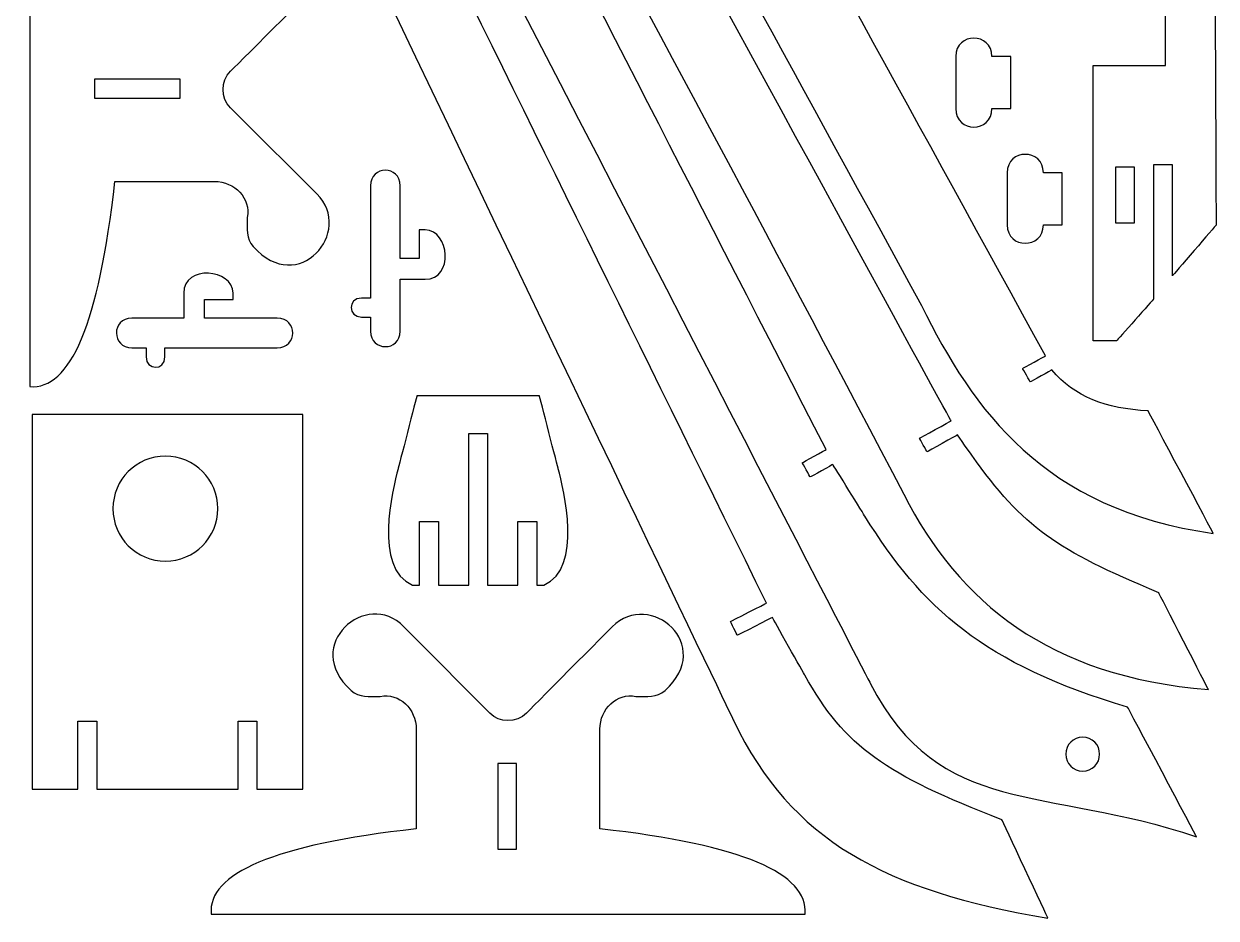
# Model space of a CAD drawing. Header units: centimetres. Extents: x -55.8 to 26.1, y 6.1 to 52.2.
# Drawn here: x -53.86 to -34.89, y 21.48 to 35.7 of the extents above; entities that cross this region are included whole.
import ezdxf

# ---------------------------------------------------------------- set-up
doc = ezdxf.new("R2010")
doc.units = ezdxf.units.CM
doc.header["$MEASUREMENT"] = 0
doc.layers.add('Camada 1', color=7, linetype='Continuous')

msp = doc.modelspace()

# ---------------------------------------------------------------- linework, layer by layer
at = {"layer": 'Camada 1', "color": 240, "lineweight": 25}
for points, knots in [([(-49.51553, 51.85474), (-49.51553, 51.85474), (-49.90392, 51.63954), (-49.90392, 51.63954), (-49.90392, 51.63954), (-49.90392, 51.63954), (-49.78452, 51.42407), (-49.78452, 51.42407), (-49.78452, 51.42407), (-49.78452, 51.42407), (-49.40977, 51.63171), (-49.40977, 51.63171), (-49.40977, 51.63171), (-45.41683, 44.58608), (-41.49088, 37.51394), (-37.60721, 30.42279), (-37.60721, 30.42279), (-37.60721, 30.42279), (-37.96863, 30.22257), (-37.96863, 30.22257), (-37.96863, 30.22257), (-37.96863, 30.22257), (-37.84923, 30.00709), (-37.84923, 30.00709), (-37.84923, 30.00709), (-37.84923, 30.00709), (-37.50423, 30.19818), (-37.50423, 30.19818), (-37.50423, 30.19818), (-37.13975, 29.76807), (-36.64724, 29.58469), (-35.97205, 29.54591), (-35.97205, 29.54591), (-35.97205, 29.54591), (-34.93556, 27.59988), (-34.93556, 27.59988), (-34.93556, 27.59988), (-37.6396, 27.97921), (-38.75602, 29.56108), (-39.57758, 31.22194), (-39.57758, 31.22194), (-43.20898, 37.87087), (-46.85157, 44.4421), (-50.45709, 51.10253), (-50.45709, 51.10253), (-50.58906, 51.34636), (-50.53814, 51.61748), (-50.29896, 51.78871), (-50.29896, 51.78871), (-50.29896, 51.78871), (-49.69042, 52.12722), (-49.69042, 52.12722), (-49.69042, 52.12722), (-49.69042, 52.12722), (-49.51553, 51.85474), (-49.51553, 51.85474)], [0, 0, 0, 0, 0.06666667, 0.06666667, 0.06666667, 0.06666668, 0.13333333, 0.13333333, 0.13333333, 0.13333334, 0.2, 0.2, 0.2, 0.20000001, 0.26666667, 0.26666667, 0.26666667, 0.26666668, 0.33333333, 0.33333333, 0.33333333, 0.33333334, 0.4, 0.4, 0.4, 0.40000001, 0.46666667, 0.46666667, 0.46666667, 0.46666668, 0.53333333, 0.53333333, 0.53333333, 0.53333334, 0.6, 0.6, 0.6, 0.60000001, 0.66666667, 0.66666667, 0.66666667, 0.66666668, 0.73333333, 0.73333333, 0.73333333, 0.73333334, 0.8, 0.8, 0.8, 0.80000001, 0.86666667, 0.86666667, 0.86666667, 0.86666668, 1, 1, 1, 1]), ([(-36.63528, 52.04119), (-36.63528, 52.04119), (-36.63528, 50.75909), (-36.63528, 50.75909), (-36.63528, 50.75909), (-36.63528, 50.75909), (-36.91121, 50.75909), (-36.91121, 50.75909), (-36.91121, 50.75909), (-36.91121, 50.75909), (-36.91121, 49.96633), (-36.91121, 49.96633), (-36.91121, 49.96633), (-36.91121, 49.96633), (-36.56632, 49.96633), (-36.56632, 49.96633), (-36.56632, 49.96633), (-36.56632, 49.96633), (-36.56632, 50.49251), (-36.56632, 50.49251), (-36.56632, 50.49251), (-36.56632, 50.49251), (-36.26592, 50.49251), (-36.26592, 50.49251), (-36.26592, 50.49251), (-36.26592, 50.49251), (-36.26592, 49.5947), (-36.26592, 49.5947), (-36.26592, 49.5947), (-36.26592, 49.5947), (-35.69468, 49.33609), (-35.69468, 49.33609), (-35.69468, 49.33609), (-35.69468, 49.33609), (-35.69468, 35.04298), (-35.69468, 35.04298), (-35.69468, 35.04298), (-35.69468, 35.04298), (-36.84904, 35.04298), (-36.84904, 35.04298), (-36.84904, 35.04298), (-36.84904, 35.04298), (-36.84904, 30.66378), (-36.84904, 30.66378), (-36.84904, 30.66378), (-36.84904, 30.66378), (-36.47353, 30.66378), (-36.47353, 30.66378), (-36.47353, 30.66378), (-36.47353, 30.66378), (-35.88555, 31.32566), (-35.88555, 31.32566), (-35.88555, 31.32566), (-35.88555, 31.32566), (-35.88555, 33.45882), (-35.88555, 33.45882), (-35.88555, 33.45882), (-35.88555, 33.45882), (-35.58517, 33.45882), (-35.58517, 33.45882), (-35.58517, 33.45882), (-35.58517, 33.45882), (-35.58517, 31.69581), (-35.58517, 31.69581), (-35.58517, 31.69581), (-35.58517, 31.69581), (-34.89157, 32.50147), (-34.89157, 32.50147), (-34.89157, 32.50147), (-34.89157, 32.50147), (-34.96103, 49.37356), (-34.96103, 49.37356), (-34.96103, 49.37356), (-34.8904, 50.95171), (-35.99075, 51.31098), (-36.63528, 52.04119)], [0, 0, 0, 0, 0.05, 0.05, 0.05, 0.05000001, 0.1, 0.1, 0.1, 0.10000001, 0.15, 0.15, 0.15, 0.15000001, 0.2, 0.2, 0.2, 0.20000001, 0.25, 0.25, 0.25, 0.25000001, 0.3, 0.3, 0.3, 0.30000001, 0.35, 0.35, 0.35, 0.35000001, 0.4, 0.4, 0.4, 0.40000001, 0.45, 0.45, 0.45, 0.45000001, 0.5, 0.5, 0.5, 0.50000001, 0.55, 0.55, 0.55, 0.55000001, 0.6, 0.6, 0.6, 0.60000001, 0.65, 0.65, 0.65, 0.65000001, 0.7, 0.7, 0.7, 0.70000001, 0.75, 0.75, 0.75, 0.75000001, 0.8, 0.8, 0.8, 0.80000001, 0.85, 0.85, 0.85, 0.85000001, 0.9, 0.9, 0.9, 0.90000001, 1, 1, 1, 1]), ([(-50.87836, 50.94065), (-50.87836, 50.94065), (-51.26675, 50.72545), (-51.26675, 50.72545), (-51.26675, 50.72545), (-51.26675, 50.72545), (-51.14735, 50.50997), (-51.14735, 50.50997), (-51.14735, 50.50997), (-51.14735, 50.50997), (-50.77259, 50.71762), (-50.77259, 50.71762), (-50.77259, 50.71762), (-50.77259, 50.71762), (-39.1082, 29.38923), (-39.1082, 29.38923), (-39.1082, 29.38923), (-39.1082, 29.38923), (-39.60926, 29.11157), (-39.60926, 29.11157), (-39.60926, 29.11157), (-39.60926, 29.11157), (-39.48988, 28.8961), (-39.48988, 28.8961), (-39.48988, 28.8961), (-39.48988, 28.8961), (-39.00522, 29.16461), (-39.00522, 29.16461), (-39.00522, 29.16461), (-39.00522, 29.16461), (-38.77855, 28.8443), (-38.77855, 28.8443), (-38.77855, 28.8443), (-37.95467, 27.68004), (-37.43236, 27.34124), (-35.80341, 26.65349), (-35.80341, 26.65349), (-35.80341, 26.65349), (-35.01433, 25.11684), (-35.01433, 25.11684), (-35.01433, 25.11684), (-37.5537, 25.3223), (-38.98195, 26.50132), (-39.85917, 28.22098), (-39.85917, 28.22098), (-43.75323, 35.63494), (-47.76924, 43.00001), (-51.83609, 50.34487), (-51.83609, 50.34487), (-51.97042, 50.58749), (-51.93116, 50.78108), (-51.69197, 50.9523), (-51.69197, 50.9523), (-51.69197, 50.9523), (-51.08346, 51.29082), (-51.08346, 51.29082), (-51.08346, 51.29082), (-51.08346, 51.29082), (-50.87836, 50.94065), (-50.87836, 50.94065)], [0, 0, 0, 0, 0.0625, 0.0625, 0.0625, 0.06250001, 0.125, 0.125, 0.125, 0.12500001, 0.1875, 0.1875, 0.1875, 0.18750001, 0.25, 0.25, 0.25, 0.25000001, 0.3125, 0.3125, 0.3125, 0.31250001, 0.375, 0.375, 0.375, 0.37500001, 0.4375, 0.4375, 0.4375, 0.43750001, 0.5, 0.5, 0.5, 0.50000001, 0.5625, 0.5625, 0.5625, 0.56250001, 0.625, 0.625, 0.625, 0.62500001, 0.6875, 0.6875, 0.6875, 0.68750001, 0.75, 0.75, 0.75, 0.75000001, 0.8125, 0.8125, 0.8125, 0.81250001, 0.875, 0.875, 0.875, 0.87500001, 1, 1, 1, 1]), ([(-52.41474, 50.72979), (-52.41474, 50.72979), (-52.82115, 50.506), (-52.82115, 50.506), (-52.82115, 50.506), (-52.82115, 50.506), (-52.69595, 50.27858), (-52.69595, 50.27858), (-52.69595, 50.27858), (-52.69595, 50.27858), (-52.3039, 50.49443), (-52.3039, 50.49443), (-52.3039, 50.49443), (-48.2636, 42.98118), (-45.01311, 36.52383), (-41.09586, 28.93262), (-41.09586, 28.93262), (-41.09586, 28.93262), (-41.4745, 28.7241), (-41.4745, 28.7241), (-41.4745, 28.7241), (-41.4745, 28.7241), (-41.3493, 28.4967), (-41.3493, 28.4967), (-41.3493, 28.4967), (-41.3493, 28.4967), (-40.98796, 28.69562), (-40.98796, 28.69562), (-40.98796, 28.69562), (-40.98796, 28.69562), (-40.4772, 27.87147), (-40.4772, 27.87147), (-40.4772, 27.87147), (-39.57885, 26.42189), (-38.58817, 25.51301), (-36.29889, 24.83704), (-36.29889, 24.83704), (-36.29889, 24.83704), (-35.20181, 22.77298), (-35.20181, 22.77298), (-35.20181, 22.77298), (-37.62691, 23.59846), (-39.27853, 23.05896), (-40.39343, 25.21483), (-40.39343, 25.21483), (-40.39343, 25.21483), (-53.24753, 50.07003), (-53.24753, 50.07003), (-53.24753, 50.07003), (-53.38178, 50.32965), (-53.38972, 50.54621), (-53.13714, 50.72598), (-53.13714, 50.72598), (-53.13714, 50.72598), (-52.61569, 51.08502), (-52.61569, 51.08502), (-52.61569, 51.08502), (-52.61569, 51.08502), (-52.41474, 50.72979), (-52.41474, 50.72979)], [0, 0, 0, 0, 0.0625, 0.0625, 0.0625, 0.06250001, 0.125, 0.125, 0.125, 0.12500001, 0.1875, 0.1875, 0.1875, 0.18750001, 0.25, 0.25, 0.25, 0.25000001, 0.3125, 0.3125, 0.3125, 0.31250001, 0.375, 0.375, 0.375, 0.37500001, 0.4375, 0.4375, 0.4375, 0.43750001, 0.5, 0.5, 0.5, 0.50000001, 0.5625, 0.5625, 0.5625, 0.56250001, 0.625, 0.625, 0.625, 0.62500001, 0.6875, 0.6875, 0.6875, 0.68750001, 0.75, 0.75, 0.75, 0.75000001, 0.8125, 0.8125, 0.8125, 0.81250001, 0.875, 0.875, 0.875, 0.87500001, 1, 1, 1, 1]), ([(-52.84561, 48.54144), (-52.84561, 48.54144), (-53.2418, 48.34095), (-53.2418, 48.34095), (-53.2418, 48.34095), (-53.2418, 48.34095), (-53.13056, 48.12115), (-53.13056, 48.12115), (-53.13056, 48.12115), (-53.13056, 48.12115), (-52.74829, 48.3146), (-52.74829, 48.3146), (-52.74829, 48.3146), (-49.21991, 41.02933), (-45.62354, 33.76154), (-42.04518, 26.48925), (-42.04518, 26.48925), (-42.04518, 26.48925), (-42.61896, 26.19885), (-42.61896, 26.19885), (-42.61896, 26.19885), (-42.61896, 26.19885), (-42.50773, 25.97905), (-42.50773, 25.97905), (-42.50773, 25.97905), (-42.50773, 25.97905), (-41.95067, 26.26093), (-41.95067, 26.26093), (-41.95067, 26.26093), (-41.95067, 26.26093), (-41.43514, 25.34349), (-41.43514, 25.34349), (-41.43514, 25.34349), (-40.79379, 24.20214), (-40.14789, 23.75639), (-38.29809, 23.04573), (-38.29809, 23.04573), (-38.29809, 23.04573), (-37.56712, 21.48056), (-37.56712, 21.48056), (-37.56712, 21.48056), (-40.15718, 21.91612), (-41.64904, 22.70772), (-42.56548, 24.61886), (-42.56548, 24.61886), (-42.56548, 24.61886), (-53.73982, 47.92157), (-53.73982, 47.92157), (-53.73982, 47.92157), (-53.85975, 48.17167), (-53.81847, 48.36104), (-53.57304, 48.52318), (-53.57304, 48.52318), (-53.57304, 48.52318), (-53.01361, 48.87331), (-53.01361, 48.87331), (-53.01361, 48.87331), (-53.01361, 48.87331), (-52.84561, 48.54144), (-52.84561, 48.54144)], [0, 0, 0, 0, 0.0625, 0.0625, 0.0625, 0.06250001, 0.125, 0.125, 0.125, 0.12500001, 0.1875, 0.1875, 0.1875, 0.18750001, 0.25, 0.25, 0.25, 0.25000001, 0.3125, 0.3125, 0.3125, 0.31250001, 0.375, 0.375, 0.375, 0.37500001, 0.4375, 0.4375, 0.4375, 0.43750001, 0.5, 0.5, 0.5, 0.50000001, 0.5625, 0.5625, 0.5625, 0.56250001, 0.625, 0.625, 0.625, 0.62500001, 0.6875, 0.6875, 0.6875, 0.68750001, 0.75, 0.75, 0.75, 0.75000001, 0.8125, 0.8125, 0.8125, 0.81250001, 0.875, 0.875, 0.875, 0.87500001, 1, 1, 1, 1]), ([(-50.57253, 34.94867), (-50.72755, 34.7946), (-50.7317, 34.5241), (-50.57253, 34.36591), (-50.57253, 34.36591), (-50.57253, 34.36591), (-49.19797, 32.99965), (-49.19797, 32.99965), (-49.19797, 32.99965), (-48.59504, 32.40038), (-49.49528, 31.35658), (-50.21003, 32.16032), (-50.21003, 32.16032), (-50.32946, 32.29463), (-50.30501, 32.44229), (-50.30501, 32.62214), (-50.30501, 32.62214), (-50.24592, 32.92706), (-50.50432, 33.19617), (-50.82729, 33.19617), (-50.82729, 33.19617), (-50.82729, 33.19617), (-52.41132, 33.19617), (-52.41132, 33.19617), (-52.41132, 33.19617), (-52.66395, 30.92541), (-53.12266, 29.87895), (-53.76659, 29.93313), (-53.76659, 29.93313), (-53.76659, 29.93313), (-53.76659, 39.38144), (-53.76659, 39.38144), (-53.76659, 39.38144), (-53.12266, 39.43562), (-52.66395, 38.38917), (-52.41132, 36.11839), (-52.41132, 36.11839), (-52.41132, 36.11839), (-50.82729, 36.11839), (-50.82729, 36.11839), (-50.82729, 36.11839), (-50.50432, 36.11839), (-50.24592, 36.38751), (-50.30501, 36.69244), (-50.30501, 36.69244), (-50.30501, 36.87228), (-50.32947, 37.01992), (-50.21003, 37.15425), (-50.21003, 37.15425), (-49.49526, 37.95803), (-48.58316, 36.90205), (-49.19797, 36.31492), (-49.19797, 36.31492), (-49.19797, 36.31492), (-50.57253, 34.94867), (-50.57253, 34.94867)], [0, 0, 0, 0, 0.06666667, 0.06666667, 0.06666667, 0.06666668, 0.13333333, 0.13333333, 0.13333333, 0.13333334, 0.2, 0.2, 0.2, 0.20000001, 0.26666667, 0.26666667, 0.26666667, 0.26666668, 0.33333333, 0.33333333, 0.33333333, 0.33333334, 0.4, 0.4, 0.4, 0.40000001, 0.46666667, 0.46666667, 0.46666667, 0.46666668, 0.53333333, 0.53333333, 0.53333333, 0.53333334, 0.6, 0.6, 0.6, 0.60000001, 0.66666667, 0.66666667, 0.66666667, 0.66666668, 0.73333333, 0.73333333, 0.73333333, 0.73333334, 0.8, 0.8, 0.8, 0.80000001, 0.86666667, 0.86666667, 0.86666667, 0.86666668, 1, 1, 1, 1]), ([(-38.45741, 35.18302), (-38.45741, 35.18302), (-38.15711, 35.18293), (-38.15711, 35.18293), (-38.15711, 35.18293), (-38.15711, 35.18293), (-38.15711, 34.35531), (-38.15711, 34.35531), (-38.15711, 34.35531), (-38.15711, 34.35531), (-38.45741, 34.3554), (-38.45741, 34.3554), (-38.45741, 34.3554), (-38.45733, 33.96448), (-39.0335, 33.96466), (-39.03357, 34.35547), (-39.03357, 34.35547), (-39.03357, 34.35547), (-39.03357, 35.18309), (-39.03357, 35.18309), (-39.03357, 35.18309), (-39.0335, 35.5739), (-38.45733, 35.57407), (-38.45741, 35.18302)], [0, 0, 0, 0, 0.14285714, 0.14285714, 0.14285714, 0.14285715, 0.28571429, 0.28571429, 0.28571429, 0.2857143, 0.42857143, 0.42857143, 0.42857143, 0.42857144, 0.57142857, 0.57142857, 0.57142857, 0.57142858, 0.71428571, 0.71428571, 0.71428571, 0.71428572, 1, 1, 1, 1]), ([(-52.7342, 34.82147), (-52.7342, 34.82147), (-51.37024, 34.82147), (-51.37024, 34.82147), (-51.37024, 34.82147), (-51.37024, 34.82147), (-51.37024, 34.52108), (-51.37024, 34.52108), (-51.37024, 34.52108), (-51.37024, 34.52108), (-52.7342, 34.52108), (-52.7342, 34.52108), (-52.7342, 34.52108), (-52.7342, 34.52108), (-52.7342, 34.82147), (-52.7342, 34.82147)], [0, 0, 0, 0, 0.2, 0.2, 0.2, 0.20000001, 0.4, 0.4, 0.4, 0.40000001, 0.6, 0.6, 0.6, 0.60000001, 1, 1, 1, 1]), ([(-37.63911, 33.33396), (-37.63911, 33.33396), (-37.33882, 33.33389), (-37.33882, 33.33389), (-37.33882, 33.33389), (-37.33882, 33.33389), (-37.33882, 32.50628), (-37.33882, 32.50628), (-37.33882, 32.50628), (-37.33882, 32.50628), (-37.63911, 32.50635), (-37.63911, 32.50635), (-37.63911, 32.50635), (-37.63903, 32.11543), (-38.21518, 32.11562), (-38.21525, 32.50643), (-38.21525, 32.50643), (-38.21525, 32.50643), (-38.21525, 33.33404), (-38.21525, 33.33404), (-38.21525, 33.33404), (-38.21518, 33.72486), (-37.63903, 33.72504), (-37.63911, 33.33396)], [0, 0, 0, 0, 0.14285714, 0.14285714, 0.14285714, 0.14285715, 0.28571429, 0.28571429, 0.28571429, 0.2857143, 0.42857143, 0.42857143, 0.42857143, 0.42857144, 0.57142857, 0.57142857, 0.57142857, 0.57142858, 0.71428571, 0.71428571, 0.71428571, 0.71428572, 1, 1, 1, 1]), ([(-47.87228, 33.12725), (-47.87228, 33.12725), (-47.87228, 31.97029), (-47.87228, 31.97029), (-47.87228, 31.97029), (-47.87228, 31.97029), (-47.57191, 31.97029), (-47.57191, 31.97029), (-47.57191, 31.97029), (-47.57191, 31.97029), (-47.57191, 32.42428), (-47.57191, 32.42428), (-47.57191, 32.42428), (-47.57191, 32.42428), (-47.47335, 32.42428), (-47.47335, 32.42428), (-47.47335, 32.42428), (-47.08416, 32.42428), (-47.01584, 31.64016), (-47.47335, 31.64016), (-47.47335, 31.64016), (-47.47335, 31.64016), (-47.87228, 31.64016), (-47.87228, 31.64016), (-47.87228, 31.64016), (-47.87228, 31.64016), (-47.87228, 30.81663), (-47.87228, 30.81663), (-47.87228, 30.81663), (-47.87228, 30.4828), (-48.34297, 30.49069), (-48.34297, 30.81663), (-48.34297, 30.81663), (-48.34297, 30.81663), (-48.34297, 31.04065), (-48.34297, 31.04065), (-48.34297, 31.04065), (-48.34297, 31.04065), (-48.48734, 31.04065), (-48.48734, 31.04065), (-48.48734, 31.04065), (-48.7047, 31.04065), (-48.71218, 31.34104), (-48.48734, 31.34104), (-48.48734, 31.34104), (-48.48734, 31.34104), (-48.34297, 31.34104), (-48.34297, 31.34104), (-48.34297, 31.34104), (-48.34297, 31.34104), (-48.34297, 33.12725), (-48.34297, 33.12725), (-48.34297, 33.12725), (-48.34297, 33.45318), (-47.87228, 33.4611), (-47.87228, 33.12725)], [0, 0, 0, 0, 0.06666667, 0.06666667, 0.06666667, 0.06666668, 0.13333333, 0.13333333, 0.13333333, 0.13333334, 0.2, 0.2, 0.2, 0.20000001, 0.26666667, 0.26666667, 0.26666667, 0.26666668, 0.33333333, 0.33333333, 0.33333333, 0.33333334, 0.4, 0.4, 0.4, 0.40000001, 0.46666667, 0.46666667, 0.46666667, 0.46666668, 0.53333333, 0.53333333, 0.53333333, 0.53333334, 0.6, 0.6, 0.6, 0.60000001, 0.66666667, 0.66666667, 0.66666667, 0.66666668, 0.73333333, 0.73333333, 0.73333333, 0.73333334, 0.8, 0.8, 0.8, 0.80000001, 0.86666667, 0.86666667, 0.86666667, 0.86666668, 1, 1, 1, 1]), ([(-36.48974, 32.53663), (-36.48974, 32.53663), (-36.48974, 33.42231), (-36.48974, 33.42231), (-36.48974, 33.42231), (-36.48974, 33.42231), (-36.18935, 33.42231), (-36.18935, 33.42231), (-36.18935, 33.42231), (-36.18935, 33.42231), (-36.18935, 32.53663), (-36.18935, 32.53663), (-36.18935, 32.53663), (-36.18935, 32.53663), (-36.48974, 32.53663), (-36.48974, 32.53663)], [0, 0, 0, 0, 0.2, 0.2, 0.2, 0.20000001, 0.4, 0.4, 0.4, 0.40000001, 0.6, 0.6, 0.6, 0.60000001, 1, 1, 1, 1]), ([(-51.9156, 30.55057), (-51.9156, 30.55057), (-52.13962, 30.55057), (-52.13962, 30.55057), (-52.13962, 30.55057), (-52.46557, 30.55057), (-52.47345, 31.02125), (-52.13962, 31.02125), (-52.13962, 31.02125), (-52.13962, 31.02125), (-51.31609, 31.02125), (-51.31609, 31.02125), (-51.31609, 31.02125), (-51.31609, 31.02125), (-51.31609, 31.42019), (-51.31609, 31.42019), (-51.31609, 31.42019), (-51.31609, 31.8777), (-50.53197, 31.80938), (-50.53197, 31.42019), (-50.53197, 31.42019), (-50.53197, 31.42019), (-50.53197, 31.32164), (-50.53197, 31.32164), (-50.53197, 31.32164), (-50.53197, 31.32164), (-50.98597, 31.32164), (-50.98597, 31.32164), (-50.98597, 31.32164), (-50.98597, 31.32164), (-50.98597, 31.02125), (-50.98597, 31.02125), (-50.98597, 31.02125), (-50.98597, 31.02125), (-49.82901, 31.02125), (-49.82901, 31.02125), (-49.82901, 31.02125), (-49.49516, 31.02125), (-49.50307, 30.55057), (-49.82901, 30.55057), (-49.82901, 30.55057), (-49.82901, 30.55057), (-51.6152, 30.55057), (-51.6152, 30.55057), (-51.6152, 30.55057), (-51.6152, 30.55057), (-51.6152, 30.4062), (-51.6152, 30.4062), (-51.6152, 30.4062), (-51.6152, 30.18136), (-51.9156, 30.18884), (-51.9156, 30.4062), (-51.9156, 30.4062), (-51.9156, 30.4062), (-51.9156, 30.55057), (-51.9156, 30.55057)], [0, 0, 0, 0, 0.06666667, 0.06666667, 0.06666667, 0.06666668, 0.13333333, 0.13333333, 0.13333333, 0.13333334, 0.2, 0.2, 0.2, 0.20000001, 0.26666667, 0.26666667, 0.26666667, 0.26666668, 0.33333333, 0.33333333, 0.33333333, 0.33333334, 0.4, 0.4, 0.4, 0.40000001, 0.46666667, 0.46666667, 0.46666667, 0.46666668, 0.53333333, 0.53333333, 0.53333333, 0.53333334, 0.6, 0.6, 0.6, 0.60000001, 0.66666667, 0.66666667, 0.66666667, 0.66666668, 0.73333333, 0.73333333, 0.73333333, 0.73333334, 0.8, 0.8, 0.8, 0.80000001, 0.86666667, 0.86666667, 0.86666667, 0.86666668, 1, 1, 1, 1]), ([(-46.78169, 26.77861), (-46.78169, 26.77861), (-47.26298, 26.77861), (-47.26298, 26.77861), (-47.26298, 26.77861), (-47.26298, 26.77861), (-47.26298, 27.78907), (-47.26298, 27.78907), (-47.26298, 27.78907), (-47.26298, 27.78907), (-47.56337, 27.78907), (-47.56337, 27.78907), (-47.56337, 27.78907), (-47.56337, 27.78907), (-47.56337, 26.77861), (-47.56337, 26.77861), (-47.56337, 26.77861), (-47.56337, 26.77861), (-47.67422, 26.77861), (-47.67422, 26.77861), (-47.67422, 26.77861), (-48.3102, 27.04381), (-47.989, 28.30571), (-47.90633, 28.6251), (-47.90633, 28.6251), (-47.90633, 28.6251), (-47.60565, 29.78701), (-47.60565, 29.78701), (-47.60565, 29.78701), (-47.60565, 29.78701), (-45.65744, 29.78701), (-45.65744, 29.78701), (-45.65744, 29.78701), (-45.65744, 29.78701), (-45.35676, 28.6251), (-45.35676, 28.6251), (-45.35676, 28.6251), (-45.2741, 28.30571), (-44.95289, 27.04381), (-45.58886, 26.77861), (-45.58886, 26.77861), (-45.58886, 26.77861), (-45.69972, 26.77861), (-45.69972, 26.77861), (-45.69972, 26.77861), (-45.69972, 26.77861), (-45.69972, 27.78907), (-45.69972, 27.78907), (-45.69972, 27.78907), (-45.69972, 27.78907), (-46.00011, 27.78907), (-46.00011, 27.78907), (-46.00011, 27.78907), (-46.00011, 27.78907), (-46.00011, 26.77861), (-46.00011, 26.77861), (-46.00011, 26.77861), (-46.00011, 26.77861), (-46.48139, 26.77861), (-46.48139, 26.77861), (-46.48139, 26.77861), (-46.48139, 26.77861), (-46.48139, 29.18606), (-46.48139, 29.18606), (-46.48139, 29.18606), (-46.48139, 29.18606), (-46.78169, 29.18606), (-46.78169, 29.18606), (-46.78169, 29.18606), (-46.78169, 29.18606), (-46.78169, 26.77861), (-46.78169, 26.77861)], [0, 0, 0, 0, 0.05263158, 0.05263158, 0.05263158, 0.05263159, 0.10526316, 0.10526316, 0.10526316, 0.10526317, 0.15789474, 0.15789474, 0.15789474, 0.15789475, 0.21052632, 0.21052632, 0.21052632, 0.21052633, 0.26315789, 0.26315789, 0.26315789, 0.2631579, 0.31578947, 0.31578947, 0.31578947, 0.31578948, 0.36842105, 0.36842105, 0.36842105, 0.36842106, 0.42105263, 0.42105263, 0.42105263, 0.42105264, 0.47368421, 0.47368421, 0.47368421, 0.47368422, 0.52631579, 0.52631579, 0.52631579, 0.5263158, 0.57894737, 0.57894737, 0.57894737, 0.57894738, 0.63157895, 0.63157895, 0.63157895, 0.63157896, 0.68421053, 0.68421053, 0.68421053, 0.68421054, 0.73684211, 0.73684211, 0.73684211, 0.73684212, 0.78947368, 0.78947368, 0.78947368, 0.78947369, 0.84210526, 0.84210526, 0.84210526, 0.84210527, 0.89473684, 0.89473684, 0.89473684, 0.89473685, 1, 1, 1, 1]), ([(-52.69985, 23.52999), (-52.69985, 23.52999), (-52.69985, 24.61523), (-52.69985, 24.61523), (-52.69985, 24.61523), (-52.69985, 24.61523), (-53.00023, 24.61523), (-53.00023, 24.61523), (-53.00023, 24.61523), (-53.00023, 24.61523), (-53.00023, 23.52999), (-53.00023, 23.52999), (-53.00023, 23.52999), (-53.00023, 23.52999), (-53.72971, 23.52999), (-53.72971, 23.52999), (-53.72971, 23.52999), (-53.72971, 23.52999), (-53.72971, 29.492), (-53.72971, 29.492), (-53.72971, 29.492), (-53.72971, 29.492), (-49.42205, 29.492), (-49.42205, 29.492), (-49.42205, 29.492), (-49.42205, 29.492), (-49.42205, 23.52999), (-49.42205, 23.52999), (-49.42205, 23.52999), (-49.42205, 23.52999), (-50.15152, 23.52999), (-50.15152, 23.52999), (-50.15152, 23.52999), (-50.15152, 23.52999), (-50.15152, 24.61523), (-50.15152, 24.61523), (-50.15152, 24.61523), (-50.15152, 24.61523), (-50.4519, 24.61523), (-50.4519, 24.61523), (-50.4519, 24.61523), (-50.4519, 24.61523), (-50.4519, 23.52999), (-50.4519, 23.52999), (-50.4519, 23.52999), (-50.4519, 23.52999), (-52.69985, 23.52999), (-52.69985, 23.52999)], [0, 0, 0, 0, 0.07692308, 0.07692308, 0.07692308, 0.07692309, 0.15384615, 0.15384615, 0.15384615, 0.15384616, 0.23076923, 0.23076923, 0.23076923, 0.23076924, 0.30769231, 0.30769231, 0.30769231, 0.30769232, 0.38461538, 0.38461538, 0.38461538, 0.38461539, 0.46153846, 0.46153846, 0.46153846, 0.46153847, 0.53846154, 0.53846154, 0.53846154, 0.53846155, 0.61538462, 0.61538462, 0.61538462, 0.61538463, 0.69230769, 0.69230769, 0.69230769, 0.6923077, 0.76923077, 0.76923077, 0.76923077, 0.76923078, 0.84615385, 0.84615385, 0.84615385, 0.84615386, 1, 1, 1, 1]), ([(-51.60793, 28.82676), (-51.14738, 28.82676), (-50.77404, 28.45343), (-50.77404, 27.99288), (-50.77404, 27.99288), (-50.77404, 27.53234), (-51.14738, 27.15899), (-51.60793, 27.15899), (-51.60793, 27.15899), (-52.06847, 27.15899), (-52.44182, 27.53234), (-52.44182, 27.99288), (-52.44182, 27.99288), (-52.44182, 28.45343), (-52.06847, 28.82676), (-51.60793, 28.82676)], [0, 0, 0, 0, 0.2, 0.2, 0.2, 0.20000001, 0.4, 0.4, 0.4, 0.40000001, 0.6, 0.6, 0.6, 0.60000001, 1, 1, 1, 1]), ([(-46.44725, 24.73979), (-46.29317, 24.58477), (-46.02268, 24.58062), (-45.86449, 24.73979), (-45.86449, 24.73979), (-45.86449, 24.73979), (-44.49826, 26.11436), (-44.49826, 26.11436), (-44.49826, 26.11436), (-43.89897, 26.71729), (-42.85516, 25.81704), (-43.65892, 25.1023), (-43.65892, 25.1023), (-43.79321, 24.98287), (-43.94089, 25.0073), (-44.12073, 25.0073), (-44.12073, 25.0073), (-44.42565, 25.06639), (-44.69476, 24.80799), (-44.69476, 24.48502), (-44.69476, 24.48502), (-44.69476, 24.48502), (-44.69476, 22.90101), (-44.69476, 22.90101), (-44.69476, 22.90101), (-42.424, 22.64835), (-41.37754, 22.18966), (-41.43171, 21.54572), (-41.43171, 21.54572), (-41.43171, 21.54572), (-50.88003, 21.54572), (-50.88003, 21.54572), (-50.88003, 21.54572), (-50.93421, 22.18966), (-49.88776, 22.64835), (-47.61699, 22.90101), (-47.61699, 22.90101), (-47.61699, 22.90101), (-47.61699, 24.48502), (-47.61699, 24.48502), (-47.61699, 24.48502), (-47.61699, 24.80799), (-47.8861, 25.06639), (-48.19103, 25.0073), (-48.19103, 25.0073), (-48.37087, 25.0073), (-48.51852, 24.98284), (-48.65283, 25.1023), (-48.65283, 25.1023), (-49.45661, 25.81706), (-48.40064, 26.72915), (-47.81351, 26.11436), (-47.81351, 26.11436), (-47.81351, 26.11436), (-46.44725, 24.73979), (-46.44725, 24.73979)], [0, 0, 0, 0, 0.06666667, 0.06666667, 0.06666667, 0.06666668, 0.13333333, 0.13333333, 0.13333333, 0.13333334, 0.2, 0.2, 0.2, 0.20000001, 0.26666667, 0.26666667, 0.26666667, 0.26666668, 0.33333333, 0.33333333, 0.33333333, 0.33333334, 0.4, 0.4, 0.4, 0.40000001, 0.46666667, 0.46666667, 0.46666667, 0.46666668, 0.53333333, 0.53333333, 0.53333333, 0.53333334, 0.6, 0.6, 0.6, 0.60000001, 0.66666667, 0.66666667, 0.66666667, 0.66666668, 0.73333333, 0.73333333, 0.73333333, 0.73333334, 0.8, 0.8, 0.8, 0.80000001, 0.86666667, 0.86666667, 0.86666667, 0.86666668, 1, 1, 1, 1]), ([(-37.01345, 24.35879), (-36.86448, 24.35879), (-36.74369, 24.238), (-36.74369, 24.08903), (-36.74369, 24.08903), (-36.74369, 23.94006), (-36.86448, 23.81928), (-37.01345, 23.81928), (-37.01345, 23.81928), (-37.16242, 23.81928), (-37.2832, 23.94006), (-37.2832, 24.08903), (-37.2832, 24.08903), (-37.2832, 24.238), (-37.16242, 24.35879), (-37.01345, 24.35879)], [0, 0, 0, 0, 0.2, 0.2, 0.2, 0.20000001, 0.4, 0.4, 0.4, 0.40000001, 0.6, 0.6, 0.6, 0.60000001, 1, 1, 1, 1]), ([(-46.32006, 22.57812), (-46.32006, 22.57812), (-46.32006, 23.94208), (-46.32006, 23.94208), (-46.32006, 23.94208), (-46.32006, 23.94208), (-46.01967, 23.94208), (-46.01967, 23.94208), (-46.01967, 23.94208), (-46.01967, 23.94208), (-46.01967, 22.57812), (-46.01967, 22.57812), (-46.01967, 22.57812), (-46.01967, 22.57812), (-46.32006, 22.57812), (-46.32006, 22.57812)], [0, 0, 0, 0, 0.2, 0.2, 0.2, 0.20000001, 0.4, 0.4, 0.4, 0.40000001, 0.6, 0.6, 0.6, 0.60000001, 1, 1, 1, 1])]:
    msp.add_open_spline(points, degree=3, knots=knots, dxfattribs=at)

doc.saveas('drawing.dxf')
